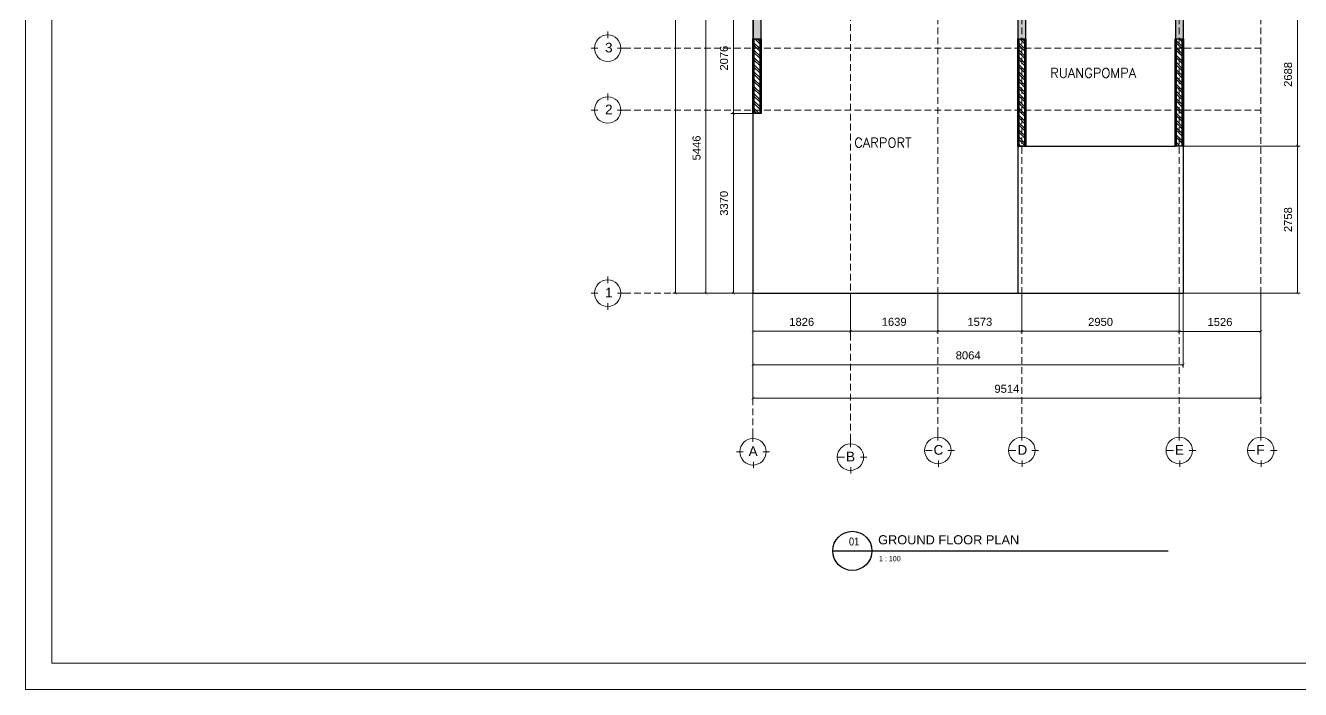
# Model space of a CAD drawing. Header units: millimetres. Extents: x -322387 to 1539330, y -108868 to 282714.
# Drawn here: x 502983 to 526875, y 56496 to 68949 of the extents above; entities that cross this region are included whole.
import ezdxf
from ezdxf.enums import TextEntityAlignment as Align

# ---------------------------------------------------------------- set-up
doc = ezdxf.new("R2010")
doc.units = ezdxf.units.MM
doc.header["$MEASUREMENT"] = 0
doc.linetypes.add('DASHED2', pattern=[0.375, 0.25, -0.125])
doc.linetypes.add('HIDDEN2', pattern=[0.1875, 0.125, -0.0625])
for name, color, linetype, lineweight in [('09-Arsiran', 8, 'Continuous', 5), ('AS', 8, 'HIDDEN2', 5), ('HATCH', 8, 'Continuous', 5), ('LEGEND', 1, 'DASHED2', 50), ('XR-KOP A3_MOZART$0$KOP-A1$0$A-GRSKOP', 1, 'Continuous', 5)]:
    doc.layers.add(name, color=color, linetype=linetype, lineweight=lineweight)
for name, color, linetype in [('NOT', 1, 'Continuous'), ('tampak', 7, 'Continuous'), ('WALL', 255, 'Continuous')]:
    doc.layers.add(name, color=color, linetype=linetype)
doc.styles.add('HAND', font='ROMAND.SHX', dxfattribs={"width": 0.8, "height": 250})
doc.styles.add('NOTEXT1', font='arial.ttf')
doc.styles.add('NOTEXT2', font='arial.ttf')
doc.styles.add('NOTEXT4', font='arial.ttf')
doc.styles.get("Standard").update_dxf_attribs({"font": 'arial.ttf'})
doc.dimstyles.new('DIM100', dxfattribs={"dimscale": 0, "dimtxt": 150, "dimasz": 50, "dimexe": 50, "dimexo": 0, "dimgap": 100, "dimtad": 1, "dimtoh": 1, "dimdec": 0, "dimdsep": 46, "dimtxsty": 'Standard', "dimblk": 'ARCHTICK', "dimcen": 1, "dimclrd": 1, "dimclre": 1, "dimadec": 0, "dimazin": 0, "dimtfac": 250, "dimtdec": 0, "dimtix": 1, "dimtmove": 0, "dimatfit": 3, "dimldrblk": 'DOT', "dimfxl": 150, "dimtolj": 1, "dimtzin": 0, "dimlwd": 5, "dimlwe": 5, "dimarcsym": 0})

# ---------------------------------------------------------------- blocks, each defined once
blk = doc.blocks.new('*U229')
at = {"layer": 'HATCH'}
h = blk.add_hatch(dxfattribs=at)
h.set_pattern_fill('ANSI32', color=0, scale=10)
h.set_pattern_definition([(45, (-19447.01, -10567.46), (-67.3519, 67.3519), []), (45, (-19402.11, -10567.46), (-67.3519, 67.3519), [])])
h.paths.add_polyline_path([(-2788, 50), (-2788, -50), (-1402, -50), (-1402, 50)])
at = {"layer": 'WALL', "color": 0}
for points in [[(-2788, 75), (-1402, 75), (-1402, -75), (-2788, -75)], [(-2788, 50), (-1402, 50), (-1402, -50), (-2788, -50)]]:
    blk.add_lwpolyline(points, close=True, dxfattribs=at)
blk = doc.blocks.new('*U227')
at = {"layer": 'HATCH'}
h = blk.add_hatch(dxfattribs=at)
h.set_pattern_fill('ANSI32', color=0, scale=10)
h.set_pattern_definition([(45, (-18840.9, -10567.46), (-67.3519, 67.3519), []), (45, (-18796, -10567.46), (-67.3519, 67.3519), [])])
h.paths.add_polyline_path([(-2788, 50), (-2788, -50), (-796, -50), (-796, 50)])
at = {"layer": 'WALL', "color": 0}
for points in [[(-2788, 75), (-796, 75), (-796, -75), (-2788, -75)], [(-2788, 50), (-796, 50), (-796, -50), (-2788, -50)]]:
    blk.add_lwpolyline(points, close=True, dxfattribs=at)
blk = doc.blocks.new('_ArchTick')
at = {"color": 0, "linetype": 'ByBlock', "const_width": 0.15}
blk.add_lwpolyline([(-0.5, -0.5), (0.5, 0.5)], dxfattribs=at)
blk = doc.blocks.new('*D1187')
at = {"color": 1, "lineweight": 5, "transparency": 16777216}
for p, q in [((516615, 63929), (516615, 63164)), ((518441, 63929), (518441, 63164)), ((516615, 63214), (518441, 63214))]:
    blk.add_line(p, q, dxfattribs=at)
at = {"layer": 'Defpoints', "color": 0, "transparency": 16777216}
for p in [(516615, 63929), (518441, 63929), (518441, 63214)]:
    blk.add_point(p, dxfattribs=at)
at = {"color": 1, "lineweight": 5, "transparency": 16777216, "xscale": 50, "yscale": 50, "zscale": 50, "rotation": 180}
blk.add_blockref('_ArchTick', (516615, 63214), dxfattribs=at)
at = {"color": 1, "lineweight": 5, "transparency": 16777216, "xscale": 50, "yscale": 50, "zscale": 50}
blk.add_blockref('_ArchTick', (518441, 63214), dxfattribs=at)
at = {"color": 0, "transparency": 16777216, "insert": (517528, 63390), "char_height": 150, "attachment_point": 5}
blk.add_mtext('\\A1;1826', dxfattribs=at)
blk = doc.blocks.new('_DOT')
at = {"color": 0, "linetype": 'ByBlock'}
blk.add_line((-0.5, 0), (-1, 0), dxfattribs=at)
at = {"color": 0, "linetype": 'ByBlock', "const_width": 0.5}
blk.add_lwpolyline([(-0.25, 0, 1), (0.25, 0, 1)], format="xyb", close=True, dxfattribs=at)
blk = doc.blocks.new('*D1188')
at = {"color": 1, "lineweight": 5, "transparency": 16777216}
for p, q in [((518441, 63929), (518441, 63164)), ((520080, 63929), (520080, 63164)), ((518441, 63214), (520080, 63214))]:
    blk.add_line(p, q, dxfattribs=at)
at = {"layer": 'Defpoints', "color": 0, "transparency": 16777216}
for p in [(518441, 63929), (520080, 63929), (520080, 63214)]:
    blk.add_point(p, dxfattribs=at)
at = {"color": 1, "lineweight": 5, "transparency": 16777216, "xscale": 50, "yscale": 50, "zscale": 50, "rotation": 180}
blk.add_blockref('_ArchTick', (518441, 63214), dxfattribs=at)
at = {"color": 1, "lineweight": 5, "transparency": 16777216, "xscale": 50, "yscale": 50, "zscale": 50}
blk.add_blockref('_ArchTick', (520080, 63214), dxfattribs=at)
at = {"color": 0, "transparency": 16777216, "insert": (519260, 63391), "char_height": 150, "attachment_point": 5}
blk.add_mtext('\\A1;1639', dxfattribs=at)
blk = doc.blocks.new('*D1189')
at = {"color": 1, "lineweight": 5, "transparency": 16777216}
for p, q in [((520080, 63929), (520080, 63164)), ((521653, 63929), (521653, 63164)), ((520080, 63214), (521653, 63214))]:
    blk.add_line(p, q, dxfattribs=at)
at = {"layer": 'Defpoints', "color": 0, "transparency": 16777216}
for p in [(520080, 63929), (521653, 63929), (521653, 63214)]:
    blk.add_point(p, dxfattribs=at)
at = {"color": 1, "lineweight": 5, "transparency": 16777216, "xscale": 50, "yscale": 50, "zscale": 50, "rotation": 180}
blk.add_blockref('_ArchTick', (520080, 63214), dxfattribs=at)
at = {"color": 1, "lineweight": 5, "transparency": 16777216, "xscale": 50, "yscale": 50, "zscale": 50}
blk.add_blockref('_ArchTick', (521653, 63214), dxfattribs=at)
at = {"color": 0, "transparency": 16777216, "insert": (520866, 63391), "char_height": 150, "attachment_point": 5}
blk.add_mtext('\\A1;1573', dxfattribs=at)
blk = doc.blocks.new('*D1190')
at = {"color": 1, "lineweight": 5, "transparency": 16777216}
for p, q in [((521653, 63929), (521653, 63164)), ((524603, 63929), (524603, 63164)), ((521653, 63214), (524603, 63214))]:
    blk.add_line(p, q, dxfattribs=at)
at = {"layer": 'Defpoints', "color": 0, "transparency": 16777216}
for p in [(521653, 63929), (524603, 63929), (524603, 63214)]:
    blk.add_point(p, dxfattribs=at)
at = {"color": 1, "lineweight": 5, "transparency": 16777216, "xscale": 50, "yscale": 50, "zscale": 50, "rotation": 180}
blk.add_blockref('_ArchTick', (521653, 63214), dxfattribs=at)
at = {"color": 1, "lineweight": 5, "transparency": 16777216, "xscale": 50, "yscale": 50, "zscale": 50}
blk.add_blockref('_ArchTick', (524603, 63214), dxfattribs=at)
at = {"color": 0, "transparency": 16777216, "insert": (523128, 63390), "char_height": 150, "attachment_point": 5}
blk.add_mtext('\\A1;2950', dxfattribs=at)
blk = doc.blocks.new('*D1191')
at = {"color": 1, "lineweight": 5, "transparency": 16777216}
for p, q in [((524603, 63929), (524603, 63162)), ((524603, 63212), (526129, 63212)), ((526129, 63212), (526129, 63262))]:
    blk.add_line(p, q, dxfattribs=at)
at = {"layer": 'Defpoints', "color": 0, "transparency": 16777216}
for p in [(524603, 63929), (526129, 63212), (526129, 63212)]:
    blk.add_point(p, dxfattribs=at)
at = {"color": 1, "lineweight": 5, "transparency": 16777216, "xscale": 50, "yscale": 50, "zscale": 50, "rotation": 180}
blk.add_blockref('_ArchTick', (524603, 63212), dxfattribs=at)
at = {"color": 1, "lineweight": 5, "transparency": 16777216, "xscale": 50, "yscale": 50, "zscale": 50}
blk.add_blockref('_ArchTick', (526129, 63212), dxfattribs=at)
at = {"color": 0, "transparency": 16777216, "insert": (525366, 63388), "char_height": 150, "attachment_point": 5}
blk.add_mtext('\\A1;1526', dxfattribs=at)
blk = doc.blocks.new('*D1192')
at = {"color": 1, "lineweight": 5, "transparency": 16777216}
for p, q in [((516615, 63929), (516615, 61909)), ((526129, 63929), (526129, 61909)), ((516615, 61959), (526129, 61959))]:
    blk.add_line(p, q, dxfattribs=at)
at = {"layer": 'Defpoints', "color": 0, "transparency": 16777216}
for p in [(516615, 63929), (526129, 63929), (526129, 61959)]:
    blk.add_point(p, dxfattribs=at)
at = {"color": 1, "lineweight": 5, "transparency": 16777216, "xscale": 50, "yscale": 50, "zscale": 50, "rotation": 180}
blk.add_blockref('_ArchTick', (516615, 61959), dxfattribs=at)
at = {"color": 1, "lineweight": 5, "transparency": 16777216, "xscale": 50, "yscale": 50, "zscale": 50}
blk.add_blockref('_ArchTick', (526129, 61959), dxfattribs=at)
at = {"color": 0, "transparency": 16777216, "insert": (521372, 62135), "char_height": 150, "attachment_point": 5}
blk.add_mtext('\\A1;9514', dxfattribs=at)
blk = doc.blocks.new('*D1193')
at = {"color": 1, "lineweight": 5, "transparency": 16777216}
for p, q in [((516615, 63929), (516615, 62535)), ((524679, 63929), (524679, 62535)), ((516615, 62585), (524679, 62585))]:
    blk.add_line(p, q, dxfattribs=at)
at = {"layer": 'Defpoints', "color": 0, "transparency": 16777216}
for p in [(516615, 63929), (524679, 63929), (524679, 62585)]:
    blk.add_point(p, dxfattribs=at)
at = {"color": 1, "lineweight": 5, "transparency": 16777216, "xscale": 50, "yscale": 50, "zscale": 50, "rotation": 180}
blk.add_blockref('_ArchTick', (516615, 62585), dxfattribs=at)
at = {"color": 1, "lineweight": 5, "transparency": 16777216, "xscale": 50, "yscale": 50, "zscale": 50}
blk.add_blockref('_ArchTick', (524679, 62585), dxfattribs=at)
at = {"color": 0, "transparency": 16777216, "insert": (520647, 62762), "char_height": 150, "attachment_point": 5}
blk.add_mtext('\\A1;8064', dxfattribs=at)
blk = doc.blocks.new('*D1159')
at = {"color": 1, "lineweight": 5, "transparency": 16777216}
for p, q in [((516615, 69375), (515684, 69375)), ((515734, 63929), (515734, 69375)), ((516613, 63929), (515684, 63929))]:
    blk.add_line(p, q, dxfattribs=at)
at = {"layer": 'Defpoints', "color": 0, "transparency": 16777216}
for p in [(515734, 69375), (516615, 69375), (516613, 63929)]:
    blk.add_point(p, dxfattribs=at)
at = {"color": 1, "lineweight": 5, "transparency": 16777216, "xscale": 50, "yscale": 50, "zscale": 50}
for p, rotation in [((515734, 69375), 90), ((515734, 63929), 270)]:
    blk.add_blockref('_ArchTick', p, dxfattribs=dict(at, rotation=rotation))
at = {"color": 0, "transparency": 16777216, "insert": (515558, 66652), "char_height": 150, "attachment_point": 5, "rotation": 90}
blk.add_mtext('\\A1;5446', dxfattribs=at)
blk = doc.blocks.new('*D1165')
at = {"color": 1, "lineweight": 5, "transparency": 16777216}
for p, q in [((516613, 67299), (516198, 67299)), ((516248, 63929), (516248, 67299)), ((516613, 63929), (516198, 63929))]:
    blk.add_line(p, q, dxfattribs=at)
at = {"layer": 'Defpoints', "color": 0, "transparency": 16777216}
for p in [(516248, 67299), (516613, 67299), (516613, 63929)]:
    blk.add_point(p, dxfattribs=at)
at = {"color": 1, "lineweight": 5, "transparency": 16777216, "xscale": 50, "yscale": 50, "zscale": 50}
for p, rotation in [((516248, 67299), 90), ((516248, 63929), 270)]:
    blk.add_blockref('_ArchTick', p, dxfattribs=dict(at, rotation=rotation))
at = {"color": 0, "transparency": 16777216, "insert": (516072, 65614), "char_height": 150, "attachment_point": 5, "rotation": 90}
blk.add_mtext('\\A1;3370', dxfattribs=at)
blk = doc.blocks.new('*D1166')
at = {"color": 1, "lineweight": 5, "transparency": 16777216}
for p, q in [((516613, 81802), (515110, 81802)), ((515160, 63929), (515160, 81802)), ((516615, 63929), (515110, 63929))]:
    blk.add_line(p, q, dxfattribs=at)
at = {"layer": 'Defpoints', "color": 0, "transparency": 16777216}
for p in [(515160, 81802), (516613, 81802), (516615, 63929)]:
    blk.add_point(p, dxfattribs=at)
at = {"color": 1, "lineweight": 5, "transparency": 16777216, "xscale": 50, "yscale": 50, "zscale": 50}
for p, rotation in [((515160, 81802), 90), ((515160, 63929), 270)]:
    blk.add_blockref('_ArchTick', p, dxfattribs=dict(at, rotation=rotation))
at = {"color": 0, "transparency": 16777216, "insert": (514983, 72865), "char_height": 150, "attachment_point": 5, "rotation": 90}
blk.add_mtext('\\A1;17873', dxfattribs=at)
blk = doc.blocks.new('*D1200')
at = {"color": 1, "lineweight": 5, "transparency": 16777216}
for p, q in [((524679, 69375), (526869, 69375)), ((526819, 69375), (526819, 66687)), ((524679, 66687), (526869, 66687))]:
    blk.add_line(p, q, dxfattribs=at)
at = {"layer": 'Defpoints', "color": 0, "transparency": 16777216}
for p in [(524679, 69375), (524679, 66687), (526819, 66687)]:
    blk.add_point(p, dxfattribs=at)
at = {"color": 1, "lineweight": 5, "transparency": 16777216, "xscale": 50, "yscale": 50, "zscale": 50}
for p, rotation in [((526819, 69375), 90), ((526819, 66687), 270)]:
    blk.add_blockref('_ArchTick', p, dxfattribs=dict(at, rotation=rotation))
at = {"color": 0, "transparency": 16777216, "insert": (526642, 68031), "char_height": 150, "attachment_point": 5, "rotation": 90}
blk.add_mtext('\\A1;2688', dxfattribs=at)
blk = doc.blocks.new('*D1201')
at = {"color": 1, "lineweight": 5, "transparency": 16777216}
for p, q in [((524679, 66687), (526869, 66687)), ((526819, 66687), (526819, 63929)), ((524679, 63929), (526869, 63929))]:
    blk.add_line(p, q, dxfattribs=at)
at = {"layer": 'Defpoints', "color": 0, "transparency": 16777216}
for p in [(524679, 66687), (524679, 63929), (526819, 63929)]:
    blk.add_point(p, dxfattribs=at)
at = {"color": 1, "lineweight": 5, "transparency": 16777216, "xscale": 50, "yscale": 50, "zscale": 50}
for p, rotation in [((526819, 66687), 90), ((526819, 63929), 270)]:
    blk.add_blockref('_ArchTick', p, dxfattribs=dict(at, rotation=rotation))
at = {"color": 0, "transparency": 16777216, "insert": (526642, 65308), "char_height": 150, "attachment_point": 5, "rotation": 90}
blk.add_mtext('\\A1;2758', dxfattribs=at)
blk = doc.blocks.new('NOT-28-ADI')
at = {"const_width": 50}
blk.add_lwpolyline([(-750, 0), (750, 0)], dxfattribs=at)
blk.add_circle((0, 0), 750)
at = {"layer": 'NOT'}
blk.add_line((750, 0), (12100, 0), dxfattribs=at)
at = {"color": 5, "style": 'NOTEXT4'}
for tag, p in [('JDL1', (988, 765)), ('JDL2', (988, 250))]:
    blk.add_attdef(tag, p, '', height=350, dxfattribs=at)
at = {"color": 5, "style": 'NOTEXT4', "width": 0.85}
blk.add_attdef('NO', text='', height=300, dxfattribs=at).set_placement((68, 360), align=Align.MIDDLE_CENTER)
at = {"style": 'NOTEXT1', "width": 0.85}
blk.add_attdef('REF.', text='', height=200, dxfattribs=at).set_placement((0, -190), align=Align.TOP_CENTER)
blk.add_attdef('SCALE', (1020, -398), '', height=200, dxfattribs=at)
blk.add_attdef('ROOM', text='', height=200, dxfattribs=at).set_placement((3715, -388), align=Align.RIGHT)
blk = doc.blocks.new('*D1167')
at = {"color": 1, "lineweight": 5, "transparency": 16777216}
for p, q in [((516766, 69375), (516198, 69375)), ((516248, 67299), (516248, 69375)), ((516613, 67299), (516198, 67299))]:
    blk.add_line(p, q, dxfattribs=at)
at = {"layer": 'Defpoints', "color": 0, "transparency": 16777216}
for p in [(516248, 69375), (516766, 69375), (516613, 67299)]:
    blk.add_point(p, dxfattribs=at)
at = {"color": 1, "lineweight": 5, "transparency": 16777216, "xscale": 50, "yscale": 50, "zscale": 50}
for p, rotation in [((516248, 69375), 90), ((516248, 67299), 270)]:
    blk.add_blockref('_ArchTick', p, dxfattribs=dict(at, rotation=rotation))
at = {"color": 0, "transparency": 16777216, "insert": (516072, 68337), "char_height": 150, "attachment_point": 5, "rotation": 90}
blk.add_mtext('\\A1;2076', dxfattribs=at)
blk = doc.blocks.new('hsdh')
at = {"layer": 'XR-KOP A3_MOZART$0$KOP-A1$0$A-GRSKOP', "color": 0, "linetype": 'Continuous', "lineweight": 5}
blk.add_lwpolyline([(145480, 82601), (107945, 82601), (107945, 56197), (145480, 56197)], close=True, dxfattribs=at)
at = {"layer": 'XR-KOP A3_MOZART$0$KOP-A1$0$A-GRSKOP', "color": 5, "linetype": 'Continuous', "lineweight": 5}
blk.add_lwpolyline([(145017, 82138), (108409, 82138), (108409, 56660), (145017, 56660)], close=True, dxfattribs=at)
blk = doc.blocks.new('FDFGKAA')
at = {"layer": 'tampak', "transparency": 33554687}
h = blk.add_hatch(dxfattribs=at)
h.set_pattern_fill('ANSI31', color=256, scale=10)
h.set_pattern_definition([(45, (-73606.7004, -18895.478), (-0.8838834765, 0.8838834765), [])])
h.paths.add_polyline_path([(212885, 41901), (213385, 41901), (213385, 41651), (212885, 41651)])
h.paths.add_polyline_path([(215861, 41900), (215861, 41700), (216361, 41700), (216361, 41900)])
h.paths.add_polyline_path([(218871, 41900), (218871, 41700), (219371, 41700), (219371, 41900)])
h.paths.add_polyline_path([(220648, 41900), (220448, 41900), (220448, 41300), (220648, 41300)])
h.paths.add_polyline_path([(216009, 39651), (216209, 39651), (216209, 39151), (216009, 39151)])
h.paths.add_polyline_path([(212859, 39651), (213059, 39651), (213059, 39151), (212859, 39151)])
h.paths.add_polyline_path([(211132, 39651), (211132, 39201), (211332, 39201), (211332, 39651)])
h.paths.add_polyline_path([(220648, 37858), (220448, 37858), (220448, 37258), (220648, 37258)])
h.paths.add_polyline_path([(220648, 35490), (220448, 35490), (220448, 34890), (220648, 34890)])
h.paths.add_polyline_path([(219021, 35390), (219221, 35390), (219221, 34890), (219021, 34890)])
h.paths.add_polyline_path([(216595, 35065), (216595, 34865), (216095, 34865), (216095, 35065)])
h.paths.add_polyline_path([(211133, 35240), (211133, 34690), (211283, 34690), (211283, 35240)])
h.paths.add_polyline_path([(219205, 32436), (219005, 32436), (219005, 32936), (219205, 32936)])
h.paths.add_polyline_path([(216296, 32436), (216096, 32436), (216096, 32936), (216296, 32936)])
h.paths.add_polyline_path([(211333, 32436), (211133, 32436), (211133, 32936), (211333, 32936)])
h.paths.add_polyline_path([(211135, 29398), (211135, 28798), (211285, 28798), (211285, 29398)])
h.paths.add_polyline_path([(216098, 29398), (216098, 28798), (216248, 28798), (216248, 29398)])
h.paths.add_polyline_path([(219048, 29398), (219048, 28798), (219198, 28798), (219198, 29398)])
h = blk.add_hatch(color=5, dxfattribs=at)
h.dxf.hatch_style = 1
h.paths.add_polyline_path([(213385, 41901), (213385, 41651), (213635, 41651), (213635, 41901)])
h.paths.add_polyline_path([(215611, 41900), (215611, 41700), (215861, 41700), (215861, 41900)])
h.paths.add_polyline_path([(216361, 41900), (216361, 41700), (216611, 41700), (216611, 41900)])
h.paths.add_polyline_path([(218621, 41900), (218621, 41700), (218871, 41700), (218871, 41900)])
h.paths.add_polyline_path([(220648, 41900), (220648, 41300), (220898, 41300), (220898, 41900)])
h.paths.add_polyline_path([(220648, 39058), (220648, 38458), (220898, 38458), (220898, 39058)])
h.paths.add_polyline_path([(219046, 39651), (219246, 39651), (219246, 39901), (219046, 39901)])
h.paths.add_polyline_path([(220648, 37844), (220648, 37244), (220898, 37244), (220898, 37844)])
h.paths.add_polyline_path([(216009, 39651), (216209, 39651), (216209, 39901), (216009, 39901)])
h.paths.add_polyline_path([(212859, 39651), (213059, 39651), (213059, 39901), (212859, 39901)])
h.paths.add_polyline_path([(211132, 39651), (211332, 39651), (211332, 39901), (211132, 39901)])
h.paths.add_polyline_path([(215436, 37508), (215436, 37308), (215686, 37308), (215686, 37508)])
h.paths.add_polyline_path([(219198, 38058), (218998, 38058), (218998, 37808), (219198, 37808)])
h.paths.add_polyline_path([(220648, 35490), (220648, 34890), (220898, 34890), (220898, 35490)])
h.paths.add_polyline_path([(219205, 32436), (219005, 32436), (219005, 32186), (219205, 32186)])
h.paths.add_polyline_path([(216371, 32336), (216021, 32336), (216021, 32936), (216371, 32936)])
h.paths.add_polyline_path([(211132, 32936), (211333, 32936), (211333, 33186), (211132, 33186)])
h.paths.add_polyline_path([(211132, 35240), (211283, 35240), (211283, 35490), (211132, 35490)])
h.paths.add_polyline_path([(219198, 29648), (219048, 29648), (219048, 29398), (219198, 29398)])
h.paths.add_polyline_path([(216248, 29648), (216098, 29648), (216098, 29398), (216248, 29398)])
h.paths.add_polyline_path([(211132, 29398), (211283, 29398), (211283, 29648), (211132, 29648)])
h = blk.add_hatch(color=256, dxfattribs=at)
h.dxf.hatch_style = 1
h.paths.add_polyline_path([(216186, 37508), (216186, 37308), (215686, 37308), (215686, 37508)])
h.paths.add_polyline_path([(219198, 37308), (218998, 37308), (218998, 37808), (219198, 37808)])
for points in [[(212885, 41901), (213385, 41901), (213385, 41651), (212885, 41651), (212885, 41901)], [(213385, 41901), (213385, 41651), (213635, 41651), (213635, 41901), (213385, 41901)], [(215611, 41900), (215611, 41700), (215861, 41700), (215861, 41900), (215611, 41900)], [(215861, 41900), (215861, 41700), (216361, 41700), (216361, 41900), (215861, 41900)], [(216361, 41900), (216361, 41700), (216611, 41700), (216611, 41900), (216361, 41900)], [(218621, 41900), (218621, 41700), (218871, 41700), (218871, 41900), (218621, 41900)], [(218871, 41900), (218871, 41700), (219371, 41700), (219371, 41900), (218871, 41900)], [(220648, 41900), (220448, 41900), (220448, 41300), (220648, 41300), (220648, 41900)], [(220648, 41900), (220648, 41300), (220898, 41300), (220898, 41900), (220648, 41900)], [(211132, 39651), (211332, 39651), (211332, 39901), (211132, 39901), (211132, 39651)], [(212859, 39651), (213059, 39651), (213059, 39901), (212859, 39901), (212859, 39651)], [(216009, 39651), (216209, 39651), (216209, 39901), (216009, 39901), (216009, 39651)], [(219046, 39651), (219246, 39651), (219246, 39901), (219046, 39901), (219046, 39651)], [(211132, 39651), (211132, 39201), (211332, 39201), (211332, 39651), (211132, 39651)], [(212859, 39651), (213059, 39651), (213059, 39151), (212859, 39151), (212859, 39651)], [(216009, 39651), (216209, 39651), (216209, 39151), (216009, 39151), (216009, 39651)], [(219246, 39151), (219046, 39151), (219046, 39651), (219246, 39651), (219246, 39151)], [(220648, 39058), (220648, 38458), (220898, 38458), (220898, 39058), (220648, 39058)], [(219198, 38058), (218998, 38058), (218998, 37808), (219198, 37808), (219198, 38058)], [(219198, 37308), (218998, 37308), (218998, 37808), (219198, 37808), (219198, 37308)], [(220648, 37858), (220448, 37858), (220448, 37258), (220648, 37258), (220648, 37858)], [(220648, 37844), (220648, 37244), (220898, 37244), (220898, 37844), (220648, 37844)], [(215436, 37508), (215436, 37308), (215686, 37308), (215686, 37508), (215436, 37508)], [(216186, 37508), (216186, 37308), (215686, 37308), (215686, 37508), (216186, 37508)], [(211132, 35240), (211283, 35240), (211283, 35490), (211132, 35490), (211132, 35240)], [(219021, 35390), (219221, 35390), (219221, 34890), (219021, 34890), (219021, 35390)], [(220648, 35490), (220448, 35490), (220448, 34890), (220648, 34890), (220648, 35490)], [(220648, 35490), (220648, 34890), (220898, 34890), (220898, 35490), (220648, 35490)], [(211133, 35240), (211133, 34690), (211283, 34690), (211283, 35240), (211133, 35240)], [(216595, 35065), (216595, 34865), (216095, 34865), (216095, 35065), (216595, 35065)], [(211132, 32936), (211333, 32936), (211333, 33186), (211132, 33186), (211132, 32936)], [(211333, 32436), (211133, 32436), (211133, 32936), (211333, 32936), (211333, 32436)], [(216296, 32436), (216096, 32436), (216096, 32936), (216296, 32936), (216296, 32436)], [(219205, 32436), (219005, 32436), (219005, 32936), (219205, 32936), (219205, 32436)], [(219205, 32436), (219005, 32436), (219005, 32186), (219205, 32186), (219205, 32436)], [(211132, 29398), (211283, 29398), (211283, 29648), (211132, 29648), (211132, 29398)], [(216248, 29648), (216098, 29648), (216098, 29398), (216248, 29398), (216248, 29648)], [(219198, 29648), (219048, 29648), (219048, 29398), (219198, 29398), (219198, 29648)], [(211135, 29398), (211135, 28798), (211285, 28798), (211285, 29398), (211135, 29398)], [(216098, 29398), (216098, 28798), (216248, 28798), (216248, 29398), (216098, 29398)], [(219048, 29398), (219048, 28798), (219198, 28798), (219198, 29398), (219048, 29398)]]:
    blk.add_lwpolyline(points)
blk.add_lwpolyline([(216371, 32336), (216021, 32336), (216021, 32936), (216371, 32936)], close=True)

msp = doc.modelspace()

# ---------------------------------------------------------------- linework, layer by layer
for points in [[(516614.8272, 69298.9637), (516614.8272, 63928.9637), (524679.2039, 63928.9637), (524679.2039, 69298.9637)], [(521576.2861, 66686.9637), (521576.2861, 63928.9637)], [(521576.2861, 66686.9637), (524527.745, 66686.9637)]]:
    msp.add_lwpolyline(points)
at = {"layer": '09-Arsiran'}
for p, q in [((513892.165, 68833.9915), (513892.165, 68709.9804)), ((513582.1372, 68523.9637), (513706.1483, 68523.9637)), ((514078.1816, 68523.9637), (514202.1928, 68523.9637)), ((513892.165, 67673.9915), (513892.165, 67549.9804)), ((513582.1372, 67363.9637), (513706.1483, 67363.9637)), ((514078.1816, 67363.9637), (514202.1928, 67363.9637)), ((513892.165, 64238.9915), (513892.165, 64114.9804)), ((513582.1372, 63928.9637), (513706.1483, 63928.9637)), ((514078.1816, 63928.9637), (514202.1928, 63928.9637)), ((513892.165, 63742.947), (513892.165, 63618.9359)), ((516614.8272, 61264.3403), (516614.8272, 61140.3292)), ((518440.5567, 61164.3403), (518440.5567, 61040.3292)), ((520079.8272, 61289.3403), (520079.8272, 61165.3292)), ((521652.745, 61289.3403), (521652.745, 61165.3292)), ((524602.745, 61289.3403), (524602.745, 61165.3292)), ((526129.2039, 61289.3403), (526129.2039, 61165.3292)), ((516304.7995, 60954.3125), (516428.8106, 60954.3125)), ((516800.8439, 60954.3125), (516924.855, 60954.3125)), ((519845.5289, 60979.3125), (519969.54, 60979.3125)), ((520265.8439, 60979.3125), (520389.855, 60979.3125)), ((521418.4467, 60979.3125), (521542.4578, 60979.3125)), ((521838.7617, 60979.3125), (521962.7728, 60979.3125)), ((524368.4467, 60979.3125), (524492.4578, 60979.3125)), ((524788.7617, 60979.3125), (524912.7728, 60979.3125)), ((525894.9055, 60979.3125), (526018.9166, 60979.3125)), ((526315.2205, 60979.3125), (526439.2317, 60979.3125)), ((516623.6804, 60768.4539), (516623.6804, 60644.4428)), ((518206.2583, 60854.3125), (518330.2695, 60854.3125)), ((518626.5734, 60854.3125), (518750.5845, 60854.3125)), ((520088.6804, 60793.4539), (520088.6804, 60669.4428)), ((521661.5982, 60793.4539), (521661.5982, 60669.4428)), ((524611.5982, 60793.4539), (524611.5982, 60669.4428)), ((526138.0571, 60793.4539), (526138.0571, 60669.4428)), ((518449.4099, 60668.4539), (518449.4099, 60544.4428))]:
    msp.add_line(p, q, dxfattribs=at)
for centre in [(513892.165, 68523.9637), (513892.165, 67363.9637), (513892.165, 63928.9637), (516614.8272, 60954.3125), (520079.8272, 60979.3125), (521652.745, 60979.3125), (524602.745, 60979.3125), (526129.2039, 60979.3125), (518440.5567, 60854.3125)]:
    msp.add_circle(centre, 248.0222, dxfattribs=at)
at = {"layer": 'AS', "ltscale": 1000}
for p, q in [((516614.8272, 61264.3403), (516614.8272, 81801.8814)), ((518440.5567, 61164.3403), (518440.5567, 81801.8814)), ((520079.8272, 61289.3403), (520079.8272, 81801.8814)), ((521652.745, 61289.3403), (521652.745, 81801.8814)), ((524602.745, 61289.3403), (524602.745, 81801.8814)), ((526129.2039, 61289.3403), (526129.2039, 81801.8814)), ((514202.1928, 68523.9637), (526130.6628, 68523.9637)), ((514202.1928, 67363.9637), (526130.6628, 67363.9637)), ((514202.1928, 63928.9637), (526130.6628, 63928.9637))]:
    msp.add_line(p, q, dxfattribs=at)

# ---------------------------------------------------------------- block references
msp.add_blockref('FDFGKAA', (305481.3434, 39900.8648))
at = {"xscale": 1.009725849341427, "yscale": 1.009725849341427, "zscale": 1.009725849341427, "rotation": 270}
for name, p in [('*U229', (516690.5567, 65883.661)), ('*U227', (521652.0156, 65883.661)), ('*U227', (524603.4744, 65883.661))]:
    msp.add_blockref(name, p, dxfattribs=at)
at = {"layer": 'LEGEND', "xscale": 1.060683167240732, "yscale": 1.060683167240732, "zscale": 1.060683167240732}
msp.add_blockref('hsdh', (388486.6687, -3110.6789), dxfattribs=at)
at = {"layer": 'NOT'}
ref = msp.add_blockref('NOT-28-ADI', (518476.9647, 59096.1446), dxfattribs=dict(at, xscale=0.4890481213859837, yscale=0.4890481213859837, zscale=0.4890481213859837))
ref.add_attrib('NO', '01', dxfattribs={"layer": '0', "color": 5, "height": 146.71444, "style": 'NOTEXT2', "width": 0.85}).set_placement((518510.2352, 59272.026), align=Align.MIDDLE_CENTER)
ref.add_attrib('JDL2', 'GROUND FLOOR PLAN', (518960.0034, 59218.4275), dxfattribs={"layer": '0', "color": 5, "height": 171.166842, "style": 'NOTEXT2'})
ref.add_attrib('SCALE', '1 : 100', (518975.5684, 58901.541), dxfattribs={"layer": '0', "height": 97.80962, "style": 'NOTEXT1', "width": 0.85})

# ---------------------------------------------------------------- texts
at = {"color": 4, "style": 'HAND'}
for tag, p in [('RUANGPOMPA', (522989.5793, 68058.0699)), ('CARPORT', (519050.1781, 66751.5061))]:
    msp.add_attdef(tag, text='%%UDENAH LANTAI DASAR', height=178.89743, rotation=0.00000365, dxfattribs=at).set_placement(p, align=Align.MIDDLE)
at = {"layer": '09-Arsiran', "color": 2, "char_height": 181.6238, "attachment_point": 1}
for s, width, insert in [('3', 43.206727, (513842.8758, 68625.3063)), ('2', 43.206727, (513842.8758, 67465.3063)), ('1', 43.206727, (513842.8758, 64030.3063)), ('A', 43.206727, (516532.9494, 61055.6551)), ('B', 43.206727, (518358.6788, 60955.6551)), ('C', 43.206727, (519997.9494, 61080.6551)), ('D', 43.206727, (521570.8672, 61080.6551)), ('E', 43.206727, (524520.8672, 61080.6551)), ('F', 181.623762, (526047.326, 61080.6551))]:
    msp.add_mtext_dynamic_manual_height_columns(s, width=width, gutter_width=908.1188, heights=[0], dxfattribs=dict(at, insert=insert))

# ---------------------------------------------------------------- dimensions: what is measured, and where the dimension line sits
for base, p1, p2, override, picture, middle in [((515159.7603, 81801.8814), (516614.8272, 63928.9637), (516613.3684, 81801.8814), {"dimscale": 1}, '*D1166', (514983.1232, 72865.4226)), ((515734.4989, 69374.6931), (516613.3684, 63928.9637), (516614.8272, 69374.6931), {"dimscale": 1}, '*D1159', (515557.913, 66651.8284)), ((516248.3478, 69374.6931), (516613.3684, 67298.9637), (516766.2861, 69374.6931), {"dimscale": 1}, '*D1167', (516071.7618, 68336.8284)), ((526818.7561, 66686.9637), (524679.2039, 69374.6931), (524679.2039, 66686.9637), {"dimscale": 1, "dimtmove": 1}, '*D1200', (526642.1701, 68030.8284)), ((516248.3478, 67298.9637), (516613.3684, 63928.9637), (516613.3684, 67298.9637), {"dimscale": 1}, '*D1165', (516071.7107, 65613.9637)), ((526818.7561, 63928.9637), (524679.2039, 66686.9637), (524679.2039, 63928.9637), {"dimscale": 1, "dimtmove": 1}, '*D1201', (526642.1701, 65307.9637))]:
    dim = msp.add_linear_dim(base=base, p1=p1, p2=p2, angle=90, dimstyle='DIM100', override=override)
    dim.commit()
    dim.dimension.update_dxf_attribs({"geometry": picture, "text_midpoint": middle})
for base, p1, p2, override, picture, middle in [((518440.5567, 63213.8853), (516614.8272, 63928.9637), (518440.5567, 63928.9637), {"dimscale": 1}, '*D1187', (517527.692, 63390.4713)), ((526129.2039, 61958.8529), (516614.8272, 63928.9637), (526129.2039, 63928.9637), {"dimscale": 1}, '*D1192', (521372.0156, 62135.4388)), ((524679.2039, 62585.074), (516614.8272, 63928.9637), (524679.2039, 63928.9637), {"dimscale": 1}, '*D1193', (520647.0156, 62761.66)), ((520079.8272, 63213.8853), (518440.5567, 63928.9637), (520079.8272, 63928.9637), {"dimscale": 1, "dimtmove": 1}, '*D1188', (519260.192, 63390.5224)), ((521652.745, 63213.8853), (520079.8272, 63928.9637), (521652.745, 63928.9637), {"dimscale": 1, "dimtmove": 1}, '*D1189', (520866.2861, 63390.5224)), ((524602.745, 63213.8853), (521652.745, 63928.9637), (524602.745, 63928.9637), {"dimscale": 1, "dimtmove": 1}, '*D1190', (523127.745, 63390.4713)), ((526129.2039, 63211.5426), (524602.745, 63928.9637), (526129.2039, 63211.5426), {"dimscale": 1, "dimtmove": 1}, '*D1191', (525365.9744, 63388.1285))]:
    dim = msp.add_linear_dim(base=base, p1=p1, p2=p2, dimstyle='DIM100', override=override)
    dim.commit()
    dim.dimension.update_dxf_attribs({"geometry": picture, "text_midpoint": middle})

doc.saveas('drawing.dxf')
